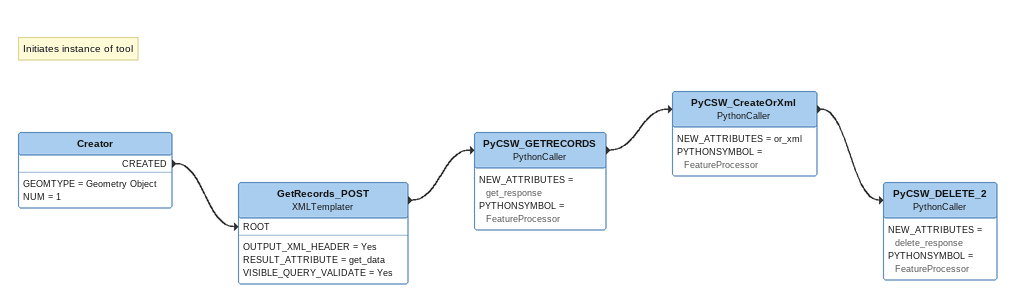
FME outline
Note: Initiates instance of tool
Creator
    GEOMTYPE = Geometry Object
    NUM = 1
    CREATED -> GetRecords_POST [ROOT]
GetRecords_POST: XMLTemplater
    OUTPUT_XML_HEADER = Yes
    RESULT_ATTRIBUTE = get_data
    VISIBLE_QUERY_VALIDATE = Yes
    -> PyCSW_GETRECORDS
PyCSW_GETRECORDS: PythonCaller
    NEW_ATTRIBUTES = get_response
    PYTHONSYMBOL = FeatureProcessor
    -> PyCSW_CreateOrXml
PyCSW_CreateOrXml: PythonCaller
    NEW_ATTRIBUTES = or_xml
    PYTHONSYMBOL = FeatureProcessor
    -> PyCSW_DELETE_2
PyCSW_DELETE_2: PythonCaller
    NEW_ATTRIBUTES = delete_response
    PYTHONSYMBOL = FeatureProcessor
